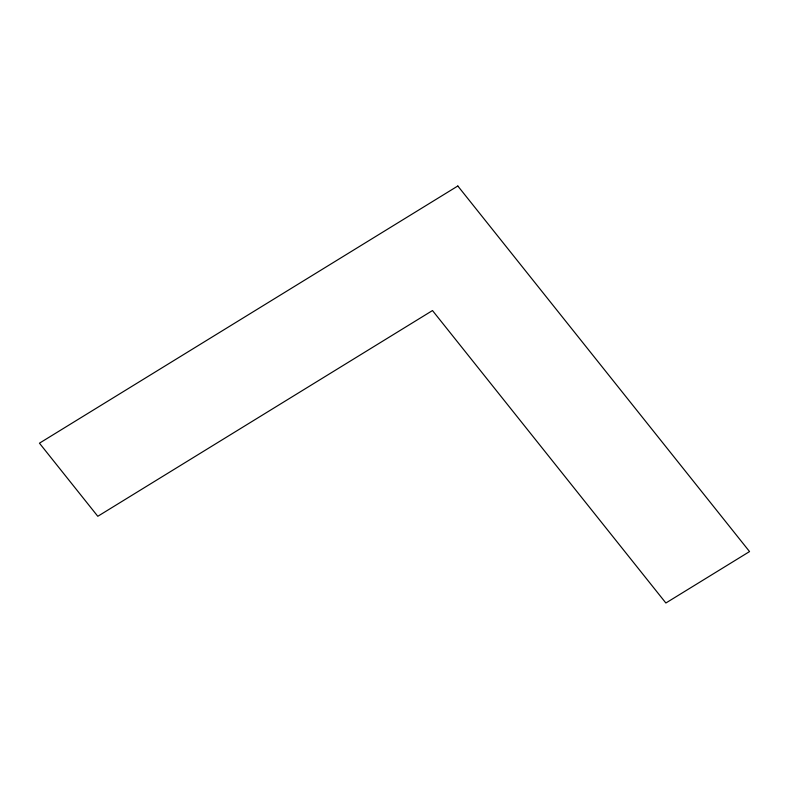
<?xml version="1.0" encoding="UTF-8"?>
<svg xmlns="http://www.w3.org/2000/svg" width="789" height="789" viewBox="0 0 789 789"><rect width="100%" height="100%" fill="white"/><g stroke="black" fill="none" stroke-linecap="round" stroke-linejoin="round"><path stroke-width="1.18" d="M457.817 185.997L39.45 443.181L97.797 516.292L432.49 310.55L665.877 603.003L749.55 551.57L457.817 185.997"/></g></svg>
